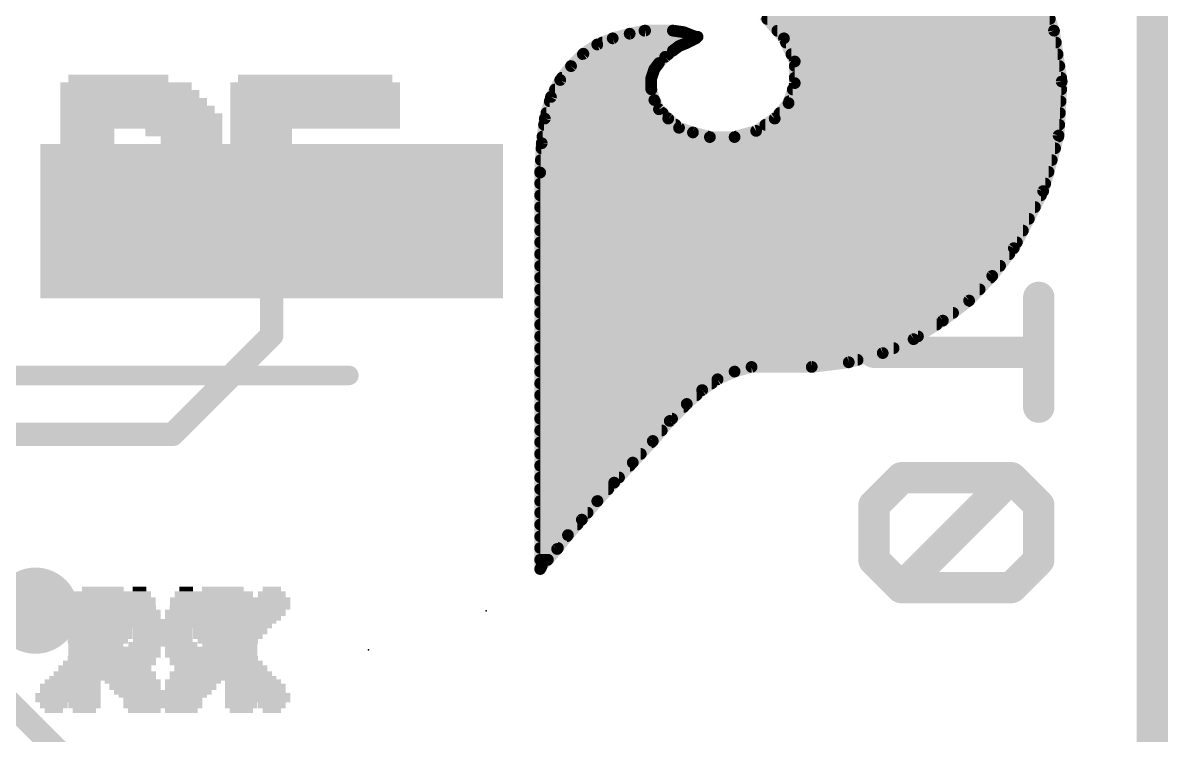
# Model space of a CAD drawing. Extents: x -34 to 73, y -65 to 31.
# Drawn here: x 37.13 to 44.55, y 5.04 to 9.65 of the extents above; entities that cross this region are included whole.
import ezdxf

# ---------------------------------------------------------------- set-up
doc = ezdxf.new("R2010")
doc.units = 0
for name, color, linetype in [('1', 12, 'CONTINUOUS'), ('16', 53, 'CONTINUOUS'), ('18', 110, 'CONTINUOUS'), ('20', 53, 'CONTINUOUS'), ('21', 41, 'CONTINUOUS'), ('22', 40, 'CONTINUOUS'), ('23', 53, 'CONTINUOUS'), ('24', 53, 'CONTINUOUS')]:
    doc.layers.add(name, color=color, linetype=linetype)

# ---------------------------------------------------------------- blocks, each defined once
blk = doc.blocks.new('RECT')
blk.add_solid([(-0.5, -0.5), (0.5, -0.5), (-0.5, 0.5), (0.5, 0.5)])
blk = doc.blocks.new('ROUNDV')
at = {"const_width": 0.5}
blk.add_lwpolyline([(0, -0.25, 1), (0, 0.25, 1), (0, -0.25)], format="xyb", dxfattribs=at)

msp = doc.modelspace()

# ---------------------------------------------------------------- linework, layer by layer
at = {"layer": '1', "const_width": 0.1524}
for points in [[(44.45, 0), (44.45, 30.48)], [(37.211, 5.842), (35.687, 7.366)], [(38.1, 4.191), (35.306, 6.985)]]:
    msp.add_lwpolyline(points, dxfattribs=at)
at = {"layer": '1', "const_width": 0.0762}
msp.add_lwpolyline([(37.1841, 5.8151, 1), (37.2379, 5.8689)], format="xyb", dxfattribs=at)
at = {"layer": '16'}
for points, const_width in [([(44.45, 30.48), (44.45, 0)], 0.1524), ([(43.0016, 9.0424), (43.7134, 8.6865)], 0.2032), ([(43.7134, 8.6865), (43.0016, 8.3306)], 0.2032), ([(38.742, 8.367), (38.742, 7.627)], 0.1524), ([(43.0016, 7.873), (42.6457, 7.5171)], 0.2032), ([(43.7134, 7.873), (43.7134, 7.1612)], 0.2032), ([(38.1, 6.985), (38.742, 7.627)], 0.1524), ([(42.6457, 7.5171), (43.7134, 7.5171)], 0.2032), ([(30.226, 6.985), (38.1, 6.985)], 0.1524), ([(42.8236, 6.7036), (42.6457, 6.5257)], 0.2032), ([(43.5355, 6.7036), (42.8236, 6.7036)], 0.2032), ([(43.5355, 6.7036), (42.8236, 5.9918)], 0.2032), ([(43.7134, 6.5257), (43.5355, 6.7036)], 0.2032), ([(42.6457, 6.5257), (42.6457, 6.1698)], 0.2032), ([(43.7134, 6.1698), (43.7134, 6.5257)], 0.2032), ([(42.6457, 6.1698), (42.8236, 5.9918)], 0.2032), ([(43.5355, 5.9918), (43.7134, 6.1698)], 0.2032), ([(42.8236, 5.9918), (43.5355, 5.9918)], 0.2032), ([(36.957, 5.588), (37.211, 5.842)], 0.1524)]:
    msp.add_lwpolyline(points, dxfattribs=dict(at, const_width=const_width))
for points, const_width in [([(43.0243, 9.0878, 1), (42.9789, 8.997)], 0.1016), ([(43.7361, 8.6411, 1), (43.6907, 8.7319)], 0.1016), ([(43.6907, 8.6411, 1), (43.7361, 8.7319)], 0.1016), ([(38.7801, 8.367, 1), (38.7039, 8.367)], 0.0762), ([(42.9789, 8.376, 1), (43.0243, 8.2852)], 0.1016), ([(43.0375, 7.8371, 1), (42.9657, 7.9089)], 0.1016), ([(43.7642, 7.873, 1), (43.6626, 7.873)], 0.1016), ([(38.7039, 7.627, 1), (38.7801, 7.627)], 0.0762), ([(38.7689, 7.6001, 1), (38.7151, 7.6539)], 0.0762), ([(42.6457, 7.5679, 1), (42.6457, 7.4663)], 0.1016), ([(42.6098, 7.553, 1), (42.6816, 7.4812)], 0.1016), ([(43.7134, 7.4663, 1), (43.7134, 7.5679)], 0.1016), ([(43.6626, 7.1612, 1), (43.7642, 7.1612)], 0.1016), ([(38.1, 6.9469, 1), (38.1, 7.0231)], 0.0762), ([(38.0731, 7.0119, 1), (38.1269, 6.9581)], 0.0762), ([(42.8236, 6.7544, 1), (42.8236, 6.6528)], 0.1016), ([(42.8596, 6.6677, 1), (42.7877, 6.7395)], 0.1016), ([(43.5714, 6.7395, 1), (43.4995, 6.6677)], 0.1016), ([(43.5714, 6.6677, 1), (43.4995, 6.7395)], 0.1016), ([(43.5355, 6.6528, 1), (43.5355, 6.7544)], 0.1016), ([(42.6965, 6.5257, 1), (42.5949, 6.5257)], 0.1016), ([(42.6098, 6.5616, 1), (42.6816, 6.4897)], 0.1016), ([(43.7642, 6.5257, 1), (43.6626, 6.5257)], 0.1016), ([(43.6775, 6.4897, 1), (43.7493, 6.5616)], 0.1016), ([(42.6816, 6.2057, 1), (42.6098, 6.1338)], 0.1016), ([(43.7493, 6.1338, 1), (43.6775, 6.2057)], 0.1016), ([(42.5949, 6.1698, 1), (42.6965, 6.1698)], 0.1016), ([(43.6626, 6.1698, 1), (43.7642, 6.1698)], 0.1016), ([(42.8236, 6.0426, 1), (42.8236, 5.941)], 0.1016), ([(43.5355, 5.941, 1), (43.5355, 6.0426)], 0.1016), ([(42.7877, 6.0277, 1), (42.8596, 5.9559)], 0.1016), ([(42.7877, 5.9559, 1), (42.8596, 6.0277)], 0.1016), ([(43.4995, 6.0277, 1), (43.5714, 5.9559)], 0.1016), ([(37.2379, 5.8151, 1), (37.1841, 5.8689)], 0.0762)]:
    msp.add_lwpolyline(points, format="xyb", dxfattribs=dict(at, const_width=const_width))
at = {"layer": '20', "const_width": 0.2032}
msp.add_lwpolyline([(44.45, 2.54), (44.45, 26.67)], dxfattribs=at)
at = {"layer": '21', "const_width": 0.0762}
for points in [[(43.812, 9.602), (43.712, 9.882)], [(41.932, 9.702), (42.062, 9.552)], [(41.9533, 9.6774), (43.7851, 9.6774)], [(40.952, 9.552), (40.852, 9.512)], [(41.062, 9.582), (40.952, 9.552)], [(41.162, 9.602), (41.062, 9.582)], [(41.158, 9.6012), (41.3476, 9.6012)], [(41.342, 9.602), (41.162, 9.602)], [(41.412, 9.592), (41.342, 9.602)], [(41.462, 9.572), (41.412, 9.592)], [(41.432, 9.522), (41.472, 9.542)], [(41.492, 9.562), (41.462, 9.572)], [(41.472, 9.542), (41.492, 9.552)], [(41.492, 9.552), (41.502, 9.562)], [(41.502, 9.562), (41.492, 9.562)], [(42.0194, 9.6012), (43.8121, 9.6012)], [(42.062, 9.552), (42.132, 9.402)], [(43.862, 9.272), (43.812, 9.602)], [(40.852, 9.512), (40.762, 9.452)], [(40.8845, 9.525), (41.438, 9.525)], [(41.292, 9.432), (41.342, 9.472)], [(41.342, 9.472), (41.382, 9.502)], [(41.382, 9.502), (41.432, 9.522)], [(42.0746, 9.525), (43.8237, 9.525)], [(40.762, 9.452), (40.682, 9.372)], [(40.7588, 9.4488), (41.313, 9.4488)], [(41.222, 9.352), (41.252, 9.392)], [(41.252, 9.392), (41.292, 9.432)], [(42.1102, 9.4488), (43.8352, 9.4488)], [(42.132, 9.402), (42.132, 9.262)], [(40.682, 9.372), (40.612, 9.282)], [(40.6826, 9.3726), (41.2375, 9.3726)], [(41.202, 9.292), (41.222, 9.352)], [(42.132, 9.3726), (43.8468, 9.3726)], [(40.612, 9.282), (40.552, 9.172)], [(40.6232, 9.2964), (41.2035, 9.2964)], [(41.202, 9.222), (41.202, 9.292)], [(42.132, 9.262), (42.092, 9.132)], [(42.132, 9.2964), (43.8583, 9.2964)], [(43.842, 8.922), (43.862, 9.272)], [(40.552, 9.172), (40.512, 9.032)], [(40.5783, 9.2202), (41.2025, 9.2202)], [(41.222, 9.152), (41.202, 9.222)], [(42.1191, 9.2202), (43.859, 9.2202)], [(40.544, 9.144), (41.226, 9.144)], [(41.252, 9.092), (41.222, 9.152)], [(41.312, 9.032), (41.252, 9.092)], [(42.092, 9.132), (42.002, 9.032)], [(42.0957, 9.144), (43.8547, 9.144)], [(40.512, 9.032), (40.492, 8.872)], [(40.5222, 9.0678), (41.2762, 9.0678)], [(41.382, 8.972), (41.312, 9.032)], [(42.002, 9.032), (41.882, 8.952)], [(42.0342, 9.0678), (43.8503, 9.0678)], [(40.507, 8.9916), (41.3591, 8.9916)], [(41.472, 8.942), (41.382, 8.972)], [(41.882, 8.952), (41.742, 8.912)], [(41.9414, 8.9916), (43.846, 8.9916)], [(40.492, 8.872), (40.482, 8.682)], [(40.4974, 8.9154), (41.5695, 8.9154)], [(41.582, 8.912), (41.472, 8.942)], [(41.742, 8.912), (41.582, 8.912)], [(41.7539, 8.9154), (43.8402, 8.9154)], [(43.742, 8.562), (43.842, 8.922)], [(40.4903, 8.8392), (43.819, 8.8392)], [(40.4863, 8.763), (43.7978, 8.763)], [(40.482, 8.682), (40.482, 6.112)], [(40.4823, 8.6868), (43.7767, 8.6868)], [(40.482, 8.6106), (43.7555, 8.6106)], [(40.482, 8.5344), (43.7278, 8.5344)], [(43.552, 8.192), (43.742, 8.562)], [(40.482, 8.4582), (43.6887, 8.4582)], [(40.482, 8.382), (43.6496, 8.382)], [(40.482, 8.3058), (43.6104, 8.3058)], [(40.482, 8.2296), (43.5713, 8.2296)], [(40.482, 8.1534), (43.522, 8.1534)], [(43.412, 8.012), (43.552, 8.192)], [(40.482, 8.0772), (43.4627, 8.0772)], [(40.482, 8.001), (43.4017, 8.001)], [(43.262, 7.852), (43.412, 8.012)], [(40.482, 7.9248), (43.3302, 7.9248)], [(40.482, 7.8486), (43.2576, 7.8486)], [(43.092, 7.722), (43.262, 7.852)], [(40.482, 7.7724), (43.1579, 7.7724)], [(40.482, 7.6962), (43.0511, 7.6962)], [(42.902, 7.602), (43.092, 7.722)], [(40.482, 7.62), (42.9305, 7.62)], [(40.482, 7.5438), (42.7727, 7.5438)], [(42.702, 7.512), (42.902, 7.602)], [(40.482, 7.4676), (42.5392, 7.4676)], [(42.482, 7.452), (42.702, 7.512)], [(40.482, 7.3914), (41.7407, 7.3914)], [(41.632, 7.342), (41.742, 7.392)], [(41.742, 7.392), (41.852, 7.422)], [(41.852, 7.422), (42.242, 7.422)], [(42.242, 7.422), (42.482, 7.452)], [(40.482, 7.3152), (41.5937, 7.3152)], [(41.532, 7.272), (41.632, 7.342)], [(40.482, 7.239), (41.4953, 7.239)], [(41.432, 7.182), (41.532, 7.272)], [(40.482, 7.1628), (41.4128, 7.1628)], [(41.322, 7.072), (41.432, 7.182)], [(40.482, 7.0866), (41.3366, 7.0866)], [(41.212, 6.942), (41.322, 7.072)], [(40.482, 7.0104), (41.2699, 7.0104)], [(41.082, 6.802), (41.212, 6.942)], [(40.482, 6.9342), (41.2048, 6.9342)], [(40.482, 6.858), (41.134, 6.858)], [(40.962, 6.672), (41.082, 6.802)], [(40.482, 6.7818), (41.0634, 6.7818)], [(40.482, 6.7056), (40.993, 6.7056)], [(40.852, 6.552), (40.962, 6.672)], [(40.482, 6.6294), (40.923, 6.6294)], [(40.482, 6.5532), (40.8531, 6.5532)], [(40.752, 6.432), (40.852, 6.552)], [(40.482, 6.477), (40.7895, 6.477)], [(40.662, 6.332), (40.752, 6.432)], [(40.482, 6.4008), (40.7239, 6.4008)], [(40.482, 6.3246), (40.6562, 6.3246)], [(40.592, 6.242), (40.662, 6.332)], [(40.482, 6.2484), (40.597, 6.2484)], [(40.532, 6.172), (40.592, 6.242)], [(40.482, 6.1722), (40.5322, 6.1722)], [(40.482, 6.112), (40.492, 6.132)], [(40.492, 6.132), (40.532, 6.172)]]:
    msp.add_lwpolyline(points, dxfattribs=at)
at = {"layer": '21', "const_width": 0.0381}
for points in [[(41.9533, 9.6965, 1), (41.9533, 9.6584)], [(43.7851, 9.6584, 1), (43.7851, 9.6965)], [(40.947, 9.5704, 1), (40.957, 9.5336)], [(40.9591, 9.5343, 1), (40.9449, 9.5697)], [(41.0583, 9.6007, 1), (41.0657, 9.5633)], [(41.067, 9.5636, 1), (41.057, 9.6004)], [(41.158, 9.6203, 1), (41.158, 9.5822)], [(41.162, 9.6211, 1), (41.162, 9.583)], [(41.1657, 9.5833, 1), (41.1583, 9.6207)], [(41.3447, 9.6209, 1), (41.3393, 9.5831)], [(41.342, 9.583, 1), (41.342, 9.6211)], [(41.3476, 9.5822, 1), (41.3476, 9.6203)], [(41.4191, 9.6097, 1), (41.4049, 9.5743)], [(41.4093, 9.5731, 1), (41.4147, 9.6109)], [(41.468, 9.5901, 1), (41.456, 9.5539)], [(41.4635, 9.559, 1), (41.4805, 9.525)], [(41.4549, 9.5543, 1), (41.4691, 9.5897)], [(41.4805, 9.525, 1), (41.4635, 9.559)], [(41.492, 9.5811, 1), (41.492, 9.543)], [(41.4785, 9.5655, 1), (41.5055, 9.5385)], [(41.5005, 9.535, 1), (41.4835, 9.569)], [(41.486, 9.5439, 1), (41.498, 9.5801)], [(41.5155, 9.5485, 1), (41.4885, 9.5755)], [(41.502, 9.543, 1), (41.502, 9.5811)], [(42.0194, 9.6203, 1), (42.0194, 9.5822)], [(42.0793, 9.5601, 1), (42.0447, 9.5439)], [(42.0476, 9.5395, 1), (42.0764, 9.5645)], [(43.8308, 9.6049, 1), (43.7932, 9.5991)], [(43.7941, 9.5956, 1), (43.8299, 9.6084)], [(43.8121, 9.5822, 1), (43.8121, 9.6203)], [(40.8449, 9.5297, 1), (40.8591, 9.4943)], [(40.8626, 9.4961, 1), (40.8414, 9.5279)], [(40.8845, 9.5441, 1), (40.8845, 9.506)], [(41.3306, 9.4872, 1), (41.3534, 9.4568)], [(41.3539, 9.4571, 1), (41.3301, 9.4869)], [(41.3749, 9.5197, 1), (41.3891, 9.4843)], [(41.3934, 9.4868, 1), (41.3706, 9.5172)], [(41.4235, 9.539, 1), (41.4405, 9.505)], [(41.4391, 9.5043, 1), (41.4249, 9.5397)], [(41.438, 9.506, 1), (41.438, 9.5441)], [(42.0746, 9.5441, 1), (42.0746, 9.506)], [(43.8237, 9.506, 1), (43.8237, 9.5441)], [(40.7588, 9.4679, 1), (40.7588, 9.4298)], [(40.7514, 9.4679, 1), (40.7726, 9.4361)], [(40.7755, 9.4385, 1), (40.7485, 9.4655)], [(41.2672, 9.3806, 1), (41.2368, 9.4034)], [(41.2801, 9.4469, 1), (41.3039, 9.4171)], [(41.3055, 9.4185, 1), (41.2785, 9.4455)], [(41.313, 9.4298, 1), (41.313, 9.4679)], [(42.1102, 9.4679, 1), (42.1102, 9.4298)], [(42.1511, 9.402, 1), (42.113, 9.402)], [(42.1147, 9.3939, 1), (42.1493, 9.4101)], [(43.8352, 9.4298, 1), (43.8352, 9.4679)], [(40.6685, 9.3855, 1), (40.6955, 9.3585)], [(40.6826, 9.3917, 1), (40.6826, 9.3536)], [(40.697, 9.3603, 1), (40.667, 9.3837)], [(41.2068, 9.3634, 1), (41.2372, 9.3406)], [(41.2401, 9.346, 1), (41.2039, 9.358)], [(41.2385, 9.4055, 1), (41.2655, 9.3785)], [(41.2375, 9.3536, 1), (41.2375, 9.3917)], [(42.132, 9.3917, 1), (42.132, 9.3536)], [(43.8468, 9.3536, 1), (43.8468, 9.3917)], [(40.597, 9.2937, 1), (40.627, 9.2703)], [(40.6287, 9.2729, 1), (40.5953, 9.2911)], [(40.6232, 9.3155, 1), (40.6232, 9.2774)], [(41.2211, 9.292, 1), (41.183, 9.292)], [(41.1839, 9.298, 1), (41.2201, 9.286)], [(41.2035, 9.2774, 1), (41.2035, 9.3155)], [(42.132, 9.3155, 1), (42.132, 9.2774)], [(42.113, 9.262, 1), (42.1511, 9.262)], [(42.1502, 9.2564, 1), (42.1138, 9.2676)], [(43.881, 9.2709, 1), (43.843, 9.2731)], [(43.8432, 9.2691, 1), (43.8808, 9.2749)], [(43.8583, 9.2774, 1), (43.8583, 9.3155)], [(40.5703, 9.1668, 1), (40.5337, 9.1772)], [(40.5783, 9.2393, 1), (40.5783, 9.2012)], [(41.2203, 9.2272, 1), (41.1837, 9.2168)], [(41.183, 9.222, 1), (41.2211, 9.222)], [(41.2025, 9.2012, 1), (41.2025, 9.2393)], [(42.1191, 9.2393, 1), (42.1191, 9.2012)], [(43.859, 9.2012, 1), (43.859, 9.2393)], [(40.544, 9.1631, 1), (40.544, 9.125)], [(40.5353, 9.1811, 1), (40.5687, 9.1629)], [(41.239, 9.1605, 1), (41.205, 9.1435)], [(41.2037, 9.1468, 1), (41.2403, 9.1572)], [(41.226, 9.125, 1), (41.226, 9.1631)], [(41.2655, 9.1055, 1), (41.2385, 9.0785)], [(42.0738, 9.1376, 1), (42.1102, 9.1264)], [(42.0957, 9.1631, 1), (42.0957, 9.125)], [(42.1062, 9.1193, 1), (42.0778, 9.1447)], [(43.8547, 9.125, 1), (43.8547, 9.1631)], [(40.4937, 9.0372, 1), (40.5303, 9.0268)], [(40.5309, 9.0296, 1), (40.4931, 9.0344)], [(40.5222, 9.0869, 1), (40.5222, 9.0488)], [(41.235, 9.0835, 1), (41.269, 9.1005)], [(41.2762, 9.0488, 1), (41.2762, 9.0869)], [(41.3244, 9.0465, 1), (41.2996, 9.0175)], [(41.2985, 9.0185, 1), (41.3255, 9.0455)], [(41.9878, 9.0447, 1), (42.0162, 9.0193)], [(42.0126, 9.0161, 1), (41.9914, 9.0479)], [(42.0342, 9.0869, 1), (42.0342, 9.0488)], [(43.8503, 9.0488, 1), (43.8503, 9.0869)], [(40.507, 9.0107, 1), (40.507, 8.9726)], [(41.3591, 8.9726, 1), (41.3591, 9.0107)], [(41.388, 8.9901, 1), (41.376, 8.9539)], [(41.3696, 8.9575, 1), (41.3944, 8.9865)], [(41.8714, 8.9679, 1), (41.8926, 8.9361)], [(41.8872, 8.9337, 1), (41.8768, 8.9703)], [(41.9414, 9.0107, 1), (41.9414, 8.9726)], [(43.846, 8.9726, 1), (43.846, 9.0107)], [(40.511, 8.871, 1), (40.473, 8.873)], [(40.4974, 8.9345, 1), (40.4974, 8.8963)], [(41.477, 8.9604, 1), (41.467, 8.9236)], [(41.466, 8.9239, 1), (41.478, 8.9601)], [(41.582, 8.9311, 1), (41.582, 8.893)], [(41.5695, 8.8963, 1), (41.5695, 8.9345)], [(41.577, 8.8936, 1), (41.587, 8.9304)], [(41.7368, 8.9303, 1), (41.7472, 8.8937)], [(41.7539, 8.9345, 1), (41.7539, 8.8963)], [(41.742, 8.893, 1), (41.742, 8.9311)], [(43.823, 8.9231, 1), (43.861, 8.9209)], [(43.8604, 8.9169, 1), (43.8236, 8.9271)], [(43.8402, 8.8963, 1), (43.8402, 8.9345)], [(40.4903, 8.8582, 1), (40.4903, 8.8201)], [(40.4731, 8.8744, 1), (40.5109, 8.8696)], [(43.819, 8.8201, 1), (43.819, 8.8582)], [(40.4863, 8.782, 1), (40.4863, 8.7439)], [(43.7978, 8.7439, 1), (43.7978, 8.782)], [(40.501, 8.682, 1), (40.4629, 8.682)], [(40.463, 8.683, 1), (40.501, 8.681)], [(40.4823, 8.7058, 1), (40.4823, 8.6677)], [(43.7767, 8.6677, 1), (43.7767, 8.7058)], [(40.482, 8.6296, 1), (40.482, 8.5915)], [(43.7555, 8.5915, 1), (43.7555, 8.6296)], [(40.482, 8.5534, 1), (40.482, 8.5153)], [(43.7236, 8.5671, 1), (43.7604, 8.5569)], [(43.7589, 8.5533, 1), (43.7251, 8.5707)], [(43.7278, 8.5153, 1), (43.7278, 8.5534)], [(40.482, 8.4772, 1), (40.482, 8.4391)], [(43.6887, 8.4391, 1), (43.6887, 8.4772)], [(40.482, 8.401, 1), (40.482, 8.3629)], [(43.6496, 8.3629, 1), (43.6496, 8.401)], [(40.482, 8.3248, 1), (40.482, 8.2867)], [(43.6104, 8.2867, 1), (43.6104, 8.3248)], [(40.482, 8.2486, 1), (40.482, 8.2105)], [(43.5713, 8.2105, 1), (43.5713, 8.2486)], [(40.482, 8.1724, 1), (40.482, 8.1343)], [(43.522, 8.1343, 1), (43.522, 8.1724)], [(43.5351, 8.2007, 1), (43.5689, 8.1833)], [(43.567, 8.1803, 1), (43.537, 8.2037)], [(40.482, 8.0963, 1), (40.482, 8.0582)], [(43.4627, 8.0582, 1), (43.4627, 8.0963)], [(40.482, 8.0201, 1), (40.482, 7.982)], [(43.397, 8.0237, 1), (43.427, 8.0003)], [(43.4259, 7.999, 1), (43.3981, 8.025)], [(43.4017, 7.982, 1), (43.4017, 8.0201)], [(40.482, 7.9439, 1), (40.482, 7.9058)], [(43.3302, 7.9058, 1), (43.3302, 7.9439)], [(40.482, 7.8677, 1), (40.482, 7.8296)], [(43.2481, 7.865, 1), (43.2759, 7.839)], [(43.2736, 7.8369, 1), (43.2504, 7.8671)], [(43.2576, 7.8296, 1), (43.2576, 7.8677)], [(40.482, 7.7915, 1), (40.482, 7.7534)], [(43.1579, 7.7534, 1), (43.1579, 7.7915)], [(40.482, 7.7153, 1), (40.482, 7.6772)], [(43.0511, 7.6772, 1), (43.0511, 7.7153)], [(43.0804, 7.7371, 1), (43.1036, 7.7069)], [(43.1022, 7.7059, 1), (43.0818, 7.7381)], [(40.482, 7.6391, 1), (40.482, 7.601)], [(42.9305, 7.601, 1), (42.9305, 7.6391)], [(40.482, 7.5629, 1), (40.482, 7.5248)], [(42.7727, 7.5248, 1), (42.7727, 7.5629)], [(42.8918, 7.6181, 1), (42.9122, 7.5859)], [(42.9098, 7.5846, 1), (42.8942, 7.6194)], [(40.482, 7.4867, 1), (40.482, 7.4486)], [(42.5392, 7.4486, 1), (42.5392, 7.4867)], [(42.6942, 7.5294, 1), (42.7098, 7.4946)], [(42.707, 7.4936, 1), (42.697, 7.5304)], [(40.482, 7.4104, 1), (40.482, 7.3723)], [(41.737, 7.4104, 1), (41.747, 7.3736)], [(41.7499, 7.3747, 1), (41.7341, 7.4093)], [(41.7407, 7.3723, 1), (41.7407, 7.4104)], [(41.852, 7.4411, 1), (41.852, 7.403)], [(41.857, 7.4036, 1), (41.847, 7.4404)], [(42.2396, 7.4409, 1), (42.2444, 7.4031)], [(42.242, 7.403, 1), (42.242, 7.4411)], [(42.477, 7.4704, 1), (42.487, 7.4336)], [(42.4844, 7.4331, 1), (42.4796, 7.4709)], [(40.482, 7.3342, 1), (40.482, 7.2961)], [(41.5937, 7.2961, 1), (41.5937, 7.3342)], [(41.6241, 7.3593, 1), (41.6399, 7.3247)], [(41.6429, 7.3264, 1), (41.6211, 7.3576)], [(40.482, 7.2581, 1), (40.482, 7.22)], [(41.4953, 7.22, 1), (41.4953, 7.2581)], [(41.5211, 7.2876, 1), (41.5429, 7.2564)], [(41.5447, 7.2578, 1), (41.5193, 7.2862)], [(40.482, 7.1819, 1), (40.482, 7.1438)], [(41.4128, 7.1438, 1), (41.4128, 7.1819)], [(41.4193, 7.1962, 1), (41.4447, 7.1678)], [(41.4455, 7.1685, 1), (41.4185, 7.1955)], [(40.482, 7.1057, 1), (40.482, 7.0676)], [(41.3085, 7.0855, 1), (41.3355, 7.0585)], [(41.3365, 7.0597, 1), (41.3075, 7.0843)], [(41.3366, 7.0676, 1), (41.3366, 7.1057)], [(40.482, 7.0295, 1), (40.482, 6.9914)], [(41.226, 6.929, 1), (41.198, 6.955)], [(41.2699, 6.9914, 1), (41.2699, 7.0295)], [(40.482, 6.9533, 1), (40.482, 6.9152)], [(41.1975, 6.9543, 1), (41.2265, 6.9297)], [(41.2048, 6.9152, 1), (41.2048, 6.9533)], [(40.482, 6.8771, 1), (40.482, 6.839)], [(41.068, 6.815, 1), (41.096, 6.789)], [(41.096, 6.7891, 1), (41.068, 6.8149)], [(41.134, 6.839, 1), (41.134, 6.8771)], [(40.482, 6.8009, 1), (40.482, 6.7628)], [(41.0634, 6.7628, 1), (41.0634, 6.8009)], [(40.482, 6.7247, 1), (40.482, 6.6866)], [(40.948, 6.6849, 1), (40.976, 6.6591)], [(40.976, 6.6591, 1), (40.948, 6.6849)], [(40.993, 6.6866, 1), (40.993, 6.7247)], [(40.482, 6.6485, 1), (40.482, 6.6104)], [(40.923, 6.6104, 1), (40.923, 6.6485)], [(40.482, 6.5723, 1), (40.482, 6.5342)], [(40.838, 6.5649, 1), (40.866, 6.5391)], [(40.8666, 6.5398, 1), (40.8374, 6.5642)], [(40.8531, 6.5342, 1), (40.8531, 6.5723)], [(40.482, 6.4961, 1), (40.482, 6.458)], [(40.7374, 6.4442, 1), (40.7666, 6.4198)], [(40.7662, 6.4193, 1), (40.7378, 6.4447)], [(40.7895, 6.458, 1), (40.7895, 6.4961)], [(40.482, 6.4199, 1), (40.482, 6.3818)], [(40.7239, 6.3818, 1), (40.7239, 6.4199)], [(40.482, 6.3437, 1), (40.482, 6.3056)], [(40.6478, 6.3447, 1), (40.6762, 6.3193)], [(40.677, 6.3203, 1), (40.647, 6.3437)], [(40.6562, 6.3056, 1), (40.6562, 6.3437)], [(40.482, 6.2675, 1), (40.482, 6.2294)], [(40.577, 6.2537, 1), (40.607, 6.2303)], [(40.6065, 6.2296, 1), (40.5775, 6.2544)], [(40.597, 6.2294, 1), (40.597, 6.2675)], [(40.482, 6.1913, 1), (40.482, 6.1532)], [(40.4785, 6.1455, 1), (40.5055, 6.1185)], [(40.509, 6.1235, 1), (40.475, 6.1405)], [(40.5175, 6.1844, 1), (40.5465, 6.1596)], [(40.5455, 6.1585, 1), (40.5185, 6.1855)], [(40.5322, 6.1532, 1), (40.5322, 6.1913)], [(40.4629, 6.112, 1), (40.501, 6.112)], [(40.465, 6.1205, 1), (40.499, 6.1035)]]:
    msp.add_lwpolyline(points, format="xyb", dxfattribs=at)
at = {"layer": '22', "const_width": 0.127}
msp.add_lwpolyline([(23.242, 7.367), (39.242, 7.367)], dxfattribs=at)
at = {"layer": '22', "const_width": 0.0635}
msp.add_lwpolyline([(39.242, 7.3353, 1), (39.242, 7.3987)], format="xyb", dxfattribs=at)
at = {"layer": '23'}
msp.add_point((40.132, 5.842), dxfattribs=at)
at = {"layer": '24'}
msp.add_point((39.37, 5.588), dxfattribs=at)

# ---------------------------------------------------------------- block references
at = {"layer": '16', "xscale": 3}
msp.add_blockref('RECT', (38.742, 8.367), dxfattribs=at)
at = {"layer": '18', "xscale": 0.5588, "yscale": 0.5588}
msp.add_blockref('ROUNDV', (37.211, 5.842), dxfattribs=at)
msp.add_blockref('ROUNDV', (37.211, 5.842), dxfattribs=at)
at = {"layer": '21'}
for p, xscale, yscale in [((37.748, 9.291), 0.65, 0.05), ((37.798, 9.241), 0.85, 0.05), ((37.823, 9.191), 0.9, 0.05), ((39.023, 9.241), 1.1, 0.05), ((39.023, 9.191), 1.1, 0.05), ((37.848, 9.141), 0.95, 0.05), ((39.023, 9.141), 1.1, 0.05), ((37.898, 9.041), 1.05, 0.05), ((39.023, 9.091), 1.1, 0.05), ((39.023, 9.041), 1.1, 0.05), ((37.898, 8.991), 1.05, 0.05), ((39.023, 8.991), 1.1, 0.05), ((37.548, 8.941), 0.35, 0.05), ((37.548, 8.891), 0.35, 0.05), ((38.173, 8.941), 0.5, 0.05), ((38.223, 8.891), 0.4, 0.05), ((38.673, 8.941), 0.4, 0.05), ((38.673, 8.891), 0.4, 0.05), ((37.548, 8.841), 0.35, 0.05), ((38.223, 8.841), 0.4, 0.05), ((38.673, 8.841), 0.4, 0.05), ((37.548, 8.791), 0.35, 0.05), ((37.548, 8.741), 0.35, 0.05), ((38.223, 8.741), 0.4, 0.05), ((38.248, 8.791), 0.35, 0.05), ((38.898, 8.791), 0.85, 0.05), ((38.923, 8.741), 0.9, 0.05), ((37.548, 8.691), 0.35, 0.05), ((38.198, 8.691), 0.45, 0.05), ((38.923, 8.691), 0.9, 0.05), ((37.898, 8.641), 1.05, 0.05), ((37.898, 8.591), 1.05, 0.05), ((38.923, 8.641), 0.9, 0.05), ((38.923, 8.591), 0.9, 0.05), ((38.923, 8.536), 0.9, 0.06), ((37.848, 8.481), 0.95, 0.05), ((38.923, 8.481), 0.9, 0.05), ((37.848, 8.431), 0.95, 0.05), ((38.673, 8.431), 0.4, 0.05), ((38.673, 8.391), 0.4, 0.05), ((37.548, 8.286), 0.35, 0.06), ((38.198, 8.286), 0.45, 0.06), ((38.673, 8.341), 0.4, 0.05), ((38.673, 8.286), 0.4, 0.06), ((37.548, 8.231), 0.35, 0.05), ((38.198, 8.231), 0.45, 0.05), ((38.673, 8.231), 0.4, 0.05), ((37.548, 8.181), 0.35, 0.05), ((37.548, 8.141), 0.35, 0.05), ((38.223, 8.181), 0.4, 0.05), ((38.448, 8.141), 0.85, 0.05), ((38.673, 8.181), 0.4, 0.05), ((37.548, 8.091), 0.35, 0.05), ((38.448, 8.091), 0.85, 0.05), ((37.548, 8.036), 0.35, 0.06), ((38.473, 8.036), 0.8, 0.06), ((37.548, 7.981), 0.35, 0.05), ((38.248, 7.981), 0.35, 0.05), ((38.198, 7.931), 0.15, 0.05), ((38.698, 7.981), 0.35, 0.05), ((37.663, 5.948), 0.42, 0.04), ((37.648, 5.983), 0.27, 0.03), ((38.188, 5.948), 0.15, 0.04), ((38.188, 5.983), 0.09, 0.03), ((38.743, 5.948), 0.18, 0.04), ((38.743, 5.983), 0.12, 0.03), ((37.678, 5.913), 0.51, 0.03), ((37.693, 5.893), 0.54, 0.03), ((37.708, 5.863), 0.57, 0.03), ((38.188, 5.913), 0.21, 0.03), ((38.203, 5.893), 0.24, 0.03), ((38.218, 5.863), 0.27, 0.03), ((38.728, 5.863), 0.27, 0.03), ((38.743, 5.913), 0.24, 0.03), ((38.743, 5.893), 0.24, 0.03), ((37.723, 5.828), 0.6, 0.04), ((37.723, 5.793), 0.6, 0.03), ((38.248, 5.828), 0.27, 0.04), ((38.278, 5.793), 0.27, 0.03), ((38.668, 5.793), 0.27, 0.03), ((38.698, 5.828), 0.27, 0.04), ((37.528, 5.773), 0.21, 0.03), ((37.528, 5.743), 0.21, 0.03), ((37.528, 5.708), 0.21, 0.04), ((37.933, 5.773), 0.24, 0.03), ((37.948, 5.743), 0.21, 0.03), ((37.948, 5.708), 0.21, 0.04), ((38.308, 5.773), 0.27, 0.03), ((38.323, 5.743), 0.24, 0.03), ((38.473, 5.708), 0.48, 0.04), ((38.608, 5.743), 0.27, 0.03), ((38.638, 5.773), 0.27, 0.03), ((37.528, 5.673), 0.21, 0.03), ((37.528, 5.643), 0.21, 0.03), ((37.948, 5.673), 0.21, 0.03), ((37.948, 5.643), 0.21, 0.03), ((38.458, 5.673), 0.45, 0.03), ((38.458, 5.643), 0.39, 0.03), ((37.528, 5.623), 0.21, 0.03), ((37.723, 5.588), 0.6, 0.04), ((37.723, 5.553), 0.6, 0.03), ((37.933, 5.623), 0.24, 0.03), ((38.458, 5.623), 0.33, 0.03), ((38.473, 5.588), 0.3, 0.04), ((38.473, 5.553), 0.3, 0.03), ((37.708, 5.533), 0.57, 0.03), ((37.708, 5.503), 0.57, 0.03), ((38.473, 5.503), 0.42, 0.03), ((38.473, 5.533), 0.36, 0.03), ((37.693, 5.468), 0.54, 0.04), ((37.708, 5.433), 0.57, 0.03), ((38.473, 5.433), 0.54, 0.03), ((38.473, 5.468), 0.48, 0.04), ((37.708, 5.403), 0.57, 0.03), ((37.528, 5.383), 0.21, 0.03), ((37.528, 5.348), 0.21, 0.04), ((37.903, 5.383), 0.24, 0.03), ((37.918, 5.348), 0.21, 0.04), ((38.248, 5.348), 0.27, 0.04), ((38.278, 5.383), 0.27, 0.03), ((38.308, 5.403), 0.27, 0.03), ((38.638, 5.403), 0.27, 0.03), ((38.668, 5.383), 0.27, 0.03), ((38.698, 5.348), 0.27, 0.04), ((37.528, 5.313), 0.21, 0.03), ((37.528, 5.293), 0.21, 0.03), ((37.528, 5.263), 0.21, 0.03), ((37.933, 5.313), 0.24, 0.03), ((37.948, 5.293), 0.21, 0.03), ((37.948, 5.263), 0.21, 0.03), ((38.218, 5.313), 0.27, 0.03), ((38.203, 5.293), 0.24, 0.03), ((38.188, 5.263), 0.21, 0.03), ((38.698, 5.313), 0.27, 0.03), ((38.728, 5.293), 0.27, 0.03), ((38.743, 5.263), 0.24, 0.03), ((37.528, 5.228), 0.21, 0.04), ((37.528, 5.193), 0.15, 0.03), ((37.963, 5.228), 0.18, 0.04), ((37.948, 5.193), 0.15, 0.03), ((38.203, 5.228), 0.18, 0.04), ((38.203, 5.193), 0.12, 0.03), ((38.743, 5.228), 0.18, 0.04), ((38.743, 5.193), 0.12, 0.03)]:
    msp.add_blockref('RECT', p, dxfattribs=dict(at, xscale=xscale, yscale=yscale))
for p, yscale in [((39.023, 9.291), 0.05), ((37.873, 9.091), 0.05), ((37.873, 8.536), 0.06), ((37.873, 8.391), 0.05), ((37.873, 8.341), 0.05)]:
    msp.add_blockref('RECT', p, dxfattribs=dict(at, yscale=yscale))
at = {"layer": '22', "rotation": 180}
for p, xscale, yscale in [((37.33, 5.948), 0.18, 0.04), ((37.33, 5.983), 0.12, 0.03), ((37.885, 5.948), 0.15, 0.04), ((37.885, 5.983), 0.09, 0.03), ((38.41, 5.948), 0.42, 0.04), ((38.425, 5.983), 0.27, 0.03), ((37.33, 5.913), 0.24, 0.03), ((37.33, 5.893), 0.24, 0.03), ((37.345, 5.863), 0.27, 0.03), ((37.855, 5.863), 0.27, 0.03), ((37.87, 5.893), 0.24, 0.03), ((37.885, 5.913), 0.21, 0.03), ((38.365, 5.863), 0.57, 0.03), ((38.38, 5.893), 0.54, 0.03), ((38.395, 5.913), 0.51, 0.03), ((37.375, 5.828), 0.27, 0.04), ((37.405, 5.793), 0.27, 0.03), ((37.795, 5.793), 0.27, 0.03), ((37.825, 5.828), 0.27, 0.04), ((38.35, 5.828), 0.6, 0.04), ((38.35, 5.793), 0.6, 0.03), ((37.435, 5.773), 0.27, 0.03), ((37.465, 5.743), 0.27, 0.03), ((37.6, 5.708), 0.48, 0.04), ((37.765, 5.773), 0.27, 0.03), ((37.75, 5.743), 0.24, 0.03), ((38.14, 5.773), 0.24, 0.03), ((38.125, 5.743), 0.21, 0.03), ((38.125, 5.708), 0.21, 0.04), ((38.545, 5.773), 0.21, 0.03), ((38.545, 5.743), 0.21, 0.03), ((38.545, 5.708), 0.21, 0.04), ((37.615, 5.673), 0.45, 0.03), ((37.615, 5.643), 0.39, 0.03), ((38.125, 5.673), 0.21, 0.03), ((38.125, 5.643), 0.21, 0.03), ((38.545, 5.673), 0.21, 0.03), ((38.545, 5.643), 0.21, 0.03), ((37.615, 5.623), 0.33, 0.03), ((37.6, 5.588), 0.3, 0.04), ((37.6, 5.553), 0.3, 0.03), ((38.14, 5.623), 0.24, 0.03), ((38.35, 5.588), 0.6, 0.04), ((38.35, 5.553), 0.6, 0.03), ((38.545, 5.623), 0.21, 0.03), ((37.6, 5.503), 0.42, 0.03), ((37.6, 5.533), 0.36, 0.03), ((38.365, 5.533), 0.57, 0.03), ((38.365, 5.503), 0.57, 0.03), ((37.6, 5.433), 0.54, 0.03), ((37.6, 5.468), 0.48, 0.04), ((38.365, 5.433), 0.57, 0.03), ((38.38, 5.468), 0.54, 0.04), ((37.375, 5.348), 0.27, 0.04), ((37.405, 5.383), 0.27, 0.03), ((37.435, 5.403), 0.27, 0.03), ((37.765, 5.403), 0.27, 0.03), ((37.795, 5.383), 0.27, 0.03), ((37.825, 5.348), 0.27, 0.04), ((38.17, 5.383), 0.24, 0.03), ((38.155, 5.348), 0.21, 0.04), ((38.365, 5.403), 0.57, 0.03), ((38.545, 5.383), 0.21, 0.03), ((38.545, 5.348), 0.21, 0.04), ((37.345, 5.293), 0.27, 0.03), ((37.33, 5.263), 0.24, 0.03), ((37.375, 5.313), 0.27, 0.03), ((37.855, 5.313), 0.27, 0.03), ((37.87, 5.293), 0.24, 0.03), ((37.885, 5.263), 0.21, 0.03), ((38.14, 5.313), 0.24, 0.03), ((38.125, 5.293), 0.21, 0.03), ((38.125, 5.263), 0.21, 0.03), ((38.545, 5.313), 0.21, 0.03), ((38.545, 5.293), 0.21, 0.03), ((38.545, 5.263), 0.21, 0.03), ((37.33, 5.228), 0.18, 0.04), ((37.33, 5.193), 0.12, 0.03), ((37.87, 5.228), 0.18, 0.04), ((37.87, 5.193), 0.12, 0.03), ((38.11, 5.228), 0.18, 0.04), ((38.125, 5.193), 0.15, 0.03), ((38.545, 5.228), 0.21, 0.04), ((38.545, 5.193), 0.15, 0.03)]:
    msp.add_blockref('RECT', p, dxfattribs=dict(at, xscale=xscale, yscale=yscale))

doc.saveas('drawing.dxf')
